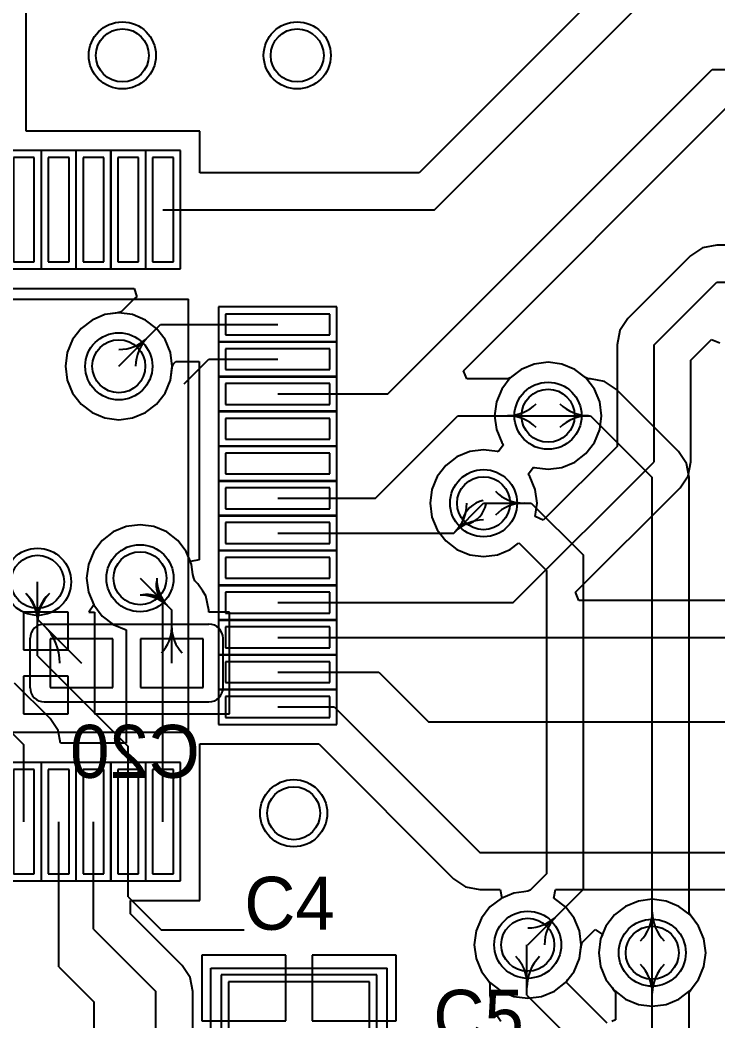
# Model space of a CAD drawing. Extents: x 99 to 149, y 18 to 126.
# Drawn here: x 124.97 to 135.01, y 87.98 to 102.37 of the extents above; entities that cross this region are included whole.
import ezdxf

# ---------------------------------------------------------------- set-up
doc = ezdxf.new("R2010")
doc.units = 0
doc.layers.get('0').update_dxf_attribs({"linetype": 'CONTINUOUS'})
for name, color, linetype in [('BOTTOMLAYER', 5, 'CONTINUOUS'), ('BOTTOMOVERLAY', 54, 'CONTINUOUS'), ('TOPLAYER', 1, 'CONTINUOUS'), ('TOPOVERLAY', 2, 'CONTINUOUS'), ('TOPSOLDER', 216, 'CONTINUOUS')]:
    doc.layers.add(name, color=color, linetype=linetype)

# ---------------------------------------------------------------- blocks, each defined once
blk = doc.blocks.new('LQFP_48_11')
at = {"layer": 'TOPLAYER'}
for p, q in [((1.5, 2.399998), (1.5, 0.900001)), ((1.799999, 2.399998), (1.5, 2.399998)), ((1.799999, 0.900001), (1.799999, 2.399998)), ((1.999999, 2.399998), (1.999999, 0.900001)), ((2.299998, 2.399998), (1.999999, 2.399998)), ((2.299998, 0.900001), (2.299998, 2.399998)), ((2.499998, 2.399998), (2.499998, 0.900001)), ((2.799997, 2.399998), (2.499998, 2.399998)), ((2.799997, 0.900001), (2.799997, 2.399998)), ((2.999997, 2.399998), (2.999997, 0.900001)), ((3.299996, 2.399998), (2.999997, 2.399998)), ((3.299996, 0.900001), (3.299996, 2.399998)), ((3.499996, 2.399998), (3.499996, 0.900001)), ((3.799995, 2.399998), (3.499996, 2.399998)), ((3.799995, 0.900001), (3.799995, 2.399998)), ((3.999995, 2.399998), (3.999995, 0.900001)), ((4.299994, 2.399998), (3.999995, 2.399998)), ((4.299994, 0.900001), (4.299994, 2.399998)), ((4.499994, 2.399998), (4.499994, 0.900001)), ((4.799993, 2.399998), (4.499994, 2.399998)), ((4.799993, 0.900001), (4.799993, 2.399998)), ((4.999993, 2.399998), (4.999993, 0.900001)), ((5.299992, 2.399998), (4.999993, 2.399998)), ((5.299992, 0.900001), (5.299992, 2.399998)), ((5.499992, 2.399998), (5.499992, 0.900001)), ((5.799991, 2.399998), (5.499992, 2.399998)), ((5.799991, 0.900001), (5.799991, 2.399998)), ((5.999991, 2.399998), (5.999991, 0.900001)), ((6.29999, 2.399998), (5.999991, 2.399998)), ((6.29999, 0.900001), (6.29999, 2.399998)), ((6.49999, 2.399998), (6.49999, 0.900001)), ((6.799989, 2.399998), (6.49999, 2.399998)), ((6.799989, 0.900001), (6.799989, 2.399998)), ((6.999989, 2.399998), (6.999989, 0.900001)), ((7.299988, 2.399998), (6.999989, 2.399998)), ((7.299988, 0.900001), (7.299988, 2.399998)), ((1.5, 0.900001), (1.799999, 0.900001)), ((1.999999, 0.900001), (2.299998, 0.900001)), ((2.499998, 0.900001), (2.799997, 0.900001)), ((2.999997, 0.900001), (3.299996, 0.900001)), ((3.499996, 0.900001), (3.799995, 0.900001)), ((3.999995, 0.900001), (4.299994, 0.900001)), ((4.499994, 0.900001), (4.799993, 0.900001)), ((4.999993, 0.900001), (5.299992, 0.900001)), ((5.499992, 0.900001), (5.799991, 0.900001)), ((5.999991, 0.900001), (6.29999, 0.900001)), ((6.49999, 0.900001), (6.799989, 0.900001)), ((6.999989, 0.900001), (7.299988, 0.900001)), ((0.749999, 0.15), (-0.749999, 0.15)), ((-0.749999, 0.15), (-0.749999, -0.15)), ((0.749999, -0.15), (0.749999, 0.15)), ((9.549986, 0.15), (8.049989, 0.15)), ((8.049989, 0.15), (8.049989, -0.15)), ((9.549986, -0.15), (9.549986, 0.15)), ((-0.749999, -0.15), (0.749999, -0.15)), ((8.049989, -0.15), (9.549986, -0.15)), ((0.749999, -0.349999), (-0.749999, -0.349999)), ((-0.749999, -0.349999), (-0.749999, -0.649999)), ((0.749999, -0.649999), (0.749999, -0.349999)), ((9.549986, -0.349999), (8.049989, -0.349999)), ((8.049989, -0.349999), (8.049989, -0.649999)), ((9.549986, -0.649999), (9.549986, -0.349999)), ((-0.749999, -0.649999), (0.749999, -0.649999)), ((8.049989, -0.649999), (9.549986, -0.649999)), ((0.749999, -0.849998), (-0.749999, -0.849998)), ((-0.749999, -0.849998), (-0.749999, -1.149998)), ((0.749999, -1.149998), (0.749999, -0.849998)), ((9.549986, -0.849998), (8.049989, -0.849998)), ((8.049989, -0.849998), (8.049989, -1.149998)), ((9.549986, -1.149998), (9.549986, -0.849998)), ((-0.749999, -1.149998), (0.749999, -1.149998)), ((8.049989, -1.149998), (9.549986, -1.149998)), ((0.749999, -1.349997), (-0.749999, -1.349997)), ((-0.749999, -1.349997), (-0.749999, -1.649997)), ((0.749999, -1.649997), (0.749999, -1.349997)), ((9.549986, -1.349997), (8.049989, -1.349997)), ((8.049989, -1.349997), (8.049989, -1.649997)), ((9.549986, -1.649997), (9.549986, -1.349997)), ((-0.749999, -1.649997), (0.749999, -1.649997)), ((8.049989, -1.649997), (9.549986, -1.649997)), ((0.749999, -1.849996), (-0.749999, -1.849996)), ((-0.749999, -1.849996), (-0.749999, -2.149996)), ((0.749999, -2.149996), (0.749999, -1.849996)), ((9.549986, -1.849996), (8.049989, -1.849996)), ((8.049989, -1.849996), (8.049989, -2.149996)), ((9.549986, -2.149996), (9.549986, -1.849996)), ((-0.749999, -2.149996), (0.749999, -2.149996)), ((8.049989, -2.149996), (9.549986, -2.149996)), ((0.749999, -2.349995), (-0.749999, -2.349995)), ((-0.749999, -2.349995), (-0.749999, -2.649995)), ((0.749999, -2.649995), (0.749999, -2.349995)), ((9.549986, -2.349995), (8.049989, -2.349995)), ((8.049989, -2.349995), (8.049989, -2.649995)), ((9.549986, -2.649995), (9.549986, -2.349995)), ((-0.749999, -2.649995), (0.749999, -2.649995)), ((8.049989, -2.649995), (9.549986, -2.649995)), ((0.749999, -2.849994), (-0.749999, -2.849994)), ((-0.749999, -2.849994), (-0.749999, -3.149994)), ((0.749999, -3.149994), (0.749999, -2.849994)), ((9.549986, -2.849994), (8.049989, -2.849994)), ((8.049989, -2.849994), (8.049989, -3.149994)), ((9.549986, -3.149994), (9.549986, -2.849994)), ((-0.749999, -3.149994), (0.749999, -3.149994)), ((8.049989, -3.149994), (9.549986, -3.149994)), ((0.749999, -3.349993), (-0.749999, -3.349993)), ((-0.749999, -3.349993), (-0.749999, -3.649993)), ((0.749999, -3.649993), (0.749999, -3.349993)), ((9.549986, -3.349993), (8.049989, -3.349993)), ((8.049989, -3.349993), (8.049989, -3.649993)), ((9.549986, -3.649993), (9.549986, -3.349993)), ((-0.749999, -3.649993), (0.749999, -3.649993)), ((8.049989, -3.649993), (9.549986, -3.649993)), ((0.749999, -3.849992), (-0.749999, -3.849992)), ((-0.749999, -3.849992), (-0.749999, -4.149992)), ((0.749999, -4.149992), (0.749999, -3.849992)), ((9.549986, -3.849992), (8.049989, -3.849992)), ((8.049989, -3.849992), (8.049989, -4.149992)), ((9.549986, -4.149992), (9.549986, -3.849992)), ((-0.749999, -4.149992), (0.749999, -4.149992)), ((8.049989, -4.149992), (9.549986, -4.149992)), ((0.749999, -4.349991), (-0.749999, -4.349991)), ((-0.749999, -4.349991), (-0.749999, -4.649991)), ((0.749999, -4.649991), (0.749999, -4.349991)), ((9.549986, -4.349991), (8.049989, -4.349991)), ((8.049989, -4.349991), (8.049989, -4.649991)), ((9.549986, -4.649991), (9.549986, -4.349991)), ((-0.749999, -4.649991), (0.749999, -4.649991)), ((8.049989, -4.649991), (9.549986, -4.649991)), ((0.749999, -4.84999), (-0.749999, -4.84999)), ((-0.749999, -4.84999), (-0.749999, -5.14999)), ((0.749999, -5.14999), (0.749999, -4.84999)), ((9.549986, -4.84999), (8.049989, -4.84999)), ((8.049989, -4.84999), (8.049989, -5.14999)), ((9.549986, -5.14999), (9.549986, -4.84999)), ((-0.749999, -5.14999), (0.749999, -5.14999)), ((8.049989, -5.14999), (9.549986, -5.14999)), ((0.749999, -5.349989), (-0.749999, -5.349989)), ((-0.749999, -5.349989), (-0.749999, -5.649989)), ((0.749999, -5.649989), (0.749999, -5.349989)), ((9.549986, -5.349989), (8.049989, -5.349989)), ((8.049989, -5.349989), (8.049989, -5.649989)), ((9.549986, -5.649989), (9.549986, -5.349989)), ((-0.749999, -5.649989), (0.749999, -5.649989)), ((8.049989, -5.649989), (9.549986, -5.649989)), ((1.5, -6.39999), (1.5, -7.899987)), ((1.799999, -6.39999), (1.5, -6.39999)), ((1.799999, -7.899987), (1.799999, -6.39999)), ((1.999999, -6.39999), (1.999999, -7.899987)), ((2.299998, -6.39999), (1.999999, -6.39999)), ((2.299998, -7.899987), (2.299998, -6.39999)), ((2.499998, -6.39999), (2.499998, -7.899987)), ((2.799997, -6.39999), (2.499998, -6.39999)), ((2.799997, -7.899987), (2.799997, -6.39999)), ((2.999997, -6.39999), (2.999997, -7.899987)), ((3.299996, -6.39999), (2.999997, -6.39999)), ((3.299996, -7.899987), (3.299996, -6.39999)), ((3.499996, -6.39999), (3.499996, -7.899987)), ((3.799995, -6.39999), (3.499996, -6.39999)), ((3.799995, -7.899987), (3.799995, -6.39999)), ((3.999995, -6.39999), (3.999995, -7.899987)), ((4.299994, -6.39999), (3.999995, -6.39999)), ((4.299994, -7.899987), (4.299994, -6.39999)), ((4.499994, -6.39999), (4.499994, -7.899987)), ((4.799993, -6.39999), (4.499994, -6.39999)), ((4.799993, -7.899987), (4.799993, -6.39999)), ((4.999993, -6.39999), (4.999993, -7.899987)), ((5.299992, -6.39999), (4.999993, -6.39999)), ((5.299992, -7.899987), (5.299992, -6.39999)), ((5.499992, -6.39999), (5.499992, -7.899987)), ((5.799991, -6.39999), (5.499992, -6.39999)), ((5.799991, -7.899987), (5.799991, -6.39999)), ((5.999991, -6.39999), (5.999991, -7.899987)), ((6.29999, -6.39999), (5.999991, -6.39999)), ((6.29999, -7.899987), (6.29999, -6.39999)), ((6.49999, -6.39999), (6.49999, -7.899987)), ((6.799989, -6.39999), (6.49999, -6.39999)), ((6.799989, -7.899987), (6.799989, -6.39999)), ((6.999989, -6.39999), (6.999989, -7.899987)), ((7.299988, -6.39999), (6.999989, -6.39999)), ((7.299988, -7.899987), (7.299988, -6.39999)), ((1.5, -7.899987), (1.799999, -7.899987)), ((1.999999, -7.899987), (2.299998, -7.899987)), ((2.499998, -7.899987), (2.799997, -7.899987)), ((2.999997, -7.899987), (3.299996, -7.899987)), ((3.499996, -7.899987), (3.799995, -7.899987)), ((3.999995, -7.899987), (4.299994, -7.899987)), ((4.499994, -7.899987), (4.799993, -7.899987)), ((4.999993, -7.899987), (5.299992, -7.899987)), ((5.499992, -7.899987), (5.799991, -7.899987)), ((5.999991, -7.899987), (6.29999, -7.899987)), ((6.49999, -7.899987), (6.799989, -7.899987)), ((6.999989, -7.899987), (7.299988, -7.899987))]:
    blk.add_line(p, q, dxfattribs=at)
at = {"layer": 'TOPOVERLAY'}
for p, q in [((1.284999, -0.919998), (2.569997, 0.365001)), ((2.569997, 0.365001), (7.514989, 0.365001)), ((7.514989, -5.86499), (7.514989, 0.365001)), ((1.284999, -5.86499), (1.284999, -0.919998)), ((1.284999, -5.86499), (7.514989, -5.86499))]:
    blk.add_line(p, q, dxfattribs=at)
blk.add_circle((-0.056162, 1.7272), 0.183162, dxfattribs=at)
at = {"layer": 'TOPSOLDER'}
for p, q in [((1.3984, 2.501598), (1.3984, 0.798401)), ((1.901599, 2.501598), (1.3984, 2.501598)), ((1.898399, 2.501598), (1.898399, 0.798401)), ((2.401598, 2.501598), (1.898399, 2.501598)), ((1.901599, 0.798401), (1.901599, 2.501598)), ((2.398398, 2.501598), (2.398398, 0.798401)), ((2.901597, 2.501598), (2.398398, 2.501598)), ((2.401598, 0.798401), (2.401598, 2.501598)), ((2.898397, 2.501598), (2.898397, 0.798401)), ((3.401596, 2.501598), (2.898397, 2.501598)), ((2.901597, 0.798401), (2.901597, 2.501598)), ((3.398396, 2.501598), (3.398396, 0.798401)), ((3.901595, 2.501598), (3.398396, 2.501598)), ((3.401596, 0.798401), (3.401596, 2.501598)), ((3.898395, 2.501598), (3.898395, 0.798401)), ((4.401594, 2.501598), (3.898395, 2.501598)), ((3.901595, 0.798401), (3.901595, 2.501598)), ((4.398394, 2.501598), (4.398394, 0.798401)), ((4.901593, 2.501598), (4.398394, 2.501598)), ((4.401594, 0.798401), (4.401594, 2.501598)), ((4.898393, 2.501598), (4.898393, 0.798401)), ((5.401592, 2.501598), (4.898393, 2.501598)), ((4.901593, 0.798401), (4.901593, 2.501598)), ((5.398392, 2.501598), (5.398392, 0.798401)), ((5.901591, 2.501598), (5.398392, 2.501598)), ((5.401592, 0.798401), (5.401592, 2.501598)), ((5.898391, 2.501598), (5.898391, 0.798401)), ((6.40159, 2.501598), (5.898391, 2.501598)), ((5.901591, 0.798401), (5.901591, 2.501598)), ((6.39839, 2.501598), (6.39839, 0.798401)), ((6.901589, 2.501598), (6.39839, 2.501598)), ((6.40159, 0.798401), (6.40159, 2.501598)), ((6.898389, 2.501598), (6.898389, 0.798401)), ((7.401588, 2.501598), (6.898389, 2.501598)), ((6.901589, 0.798401), (6.901589, 2.501598)), ((7.401588, 0.798401), (7.401588, 2.501598)), ((1.3984, 0.798401), (1.901599, 0.798401)), ((1.898399, 0.798401), (2.401598, 0.798401)), ((2.398398, 0.798401), (2.901597, 0.798401)), ((2.898397, 0.798401), (3.401596, 0.798401)), ((3.398396, 0.798401), (3.901595, 0.798401)), ((3.898395, 0.798401), (4.401594, 0.798401)), ((4.398394, 0.798401), (4.901593, 0.798401)), ((4.898393, 0.798401), (5.401592, 0.798401)), ((5.398392, 0.798401), (5.901591, 0.798401)), ((5.898391, 0.798401), (6.40159, 0.798401)), ((6.39839, 0.798401), (6.901589, 0.798401)), ((6.898389, 0.798401), (7.401588, 0.798401)), ((0.851598, 0.2516), (-0.851598, 0.2516)), ((-0.851598, 0.2516), (-0.851598, -0.2516)), ((0.851598, -0.2516), (0.851598, 0.2516)), ((9.651586, 0.2516), (7.948389, 0.2516)), ((7.948389, 0.2516), (7.948389, -0.2516)), ((9.651586, -0.2516), (9.651586, 0.2516)), ((0.851598, -0.248399), (-0.851598, -0.248399)), ((-0.851598, -0.248399), (-0.851598, -0.751599)), ((-0.851598, -0.2516), (0.851598, -0.2516)), ((0.851598, -0.751599), (0.851598, -0.248399)), ((9.651586, -0.248399), (7.948389, -0.248399)), ((7.948389, -0.248399), (7.948389, -0.751599)), ((7.948389, -0.2516), (9.651586, -0.2516)), ((9.651586, -0.751599), (9.651586, -0.248399)), ((0.851598, -0.748398), (-0.851598, -0.748398)), ((-0.851598, -0.748398), (-0.851598, -1.251598)), ((-0.851598, -0.751599), (0.851598, -0.751599)), ((0.851598, -1.251598), (0.851598, -0.748398)), ((9.651586, -0.748398), (7.948389, -0.748398)), ((7.948389, -0.748398), (7.948389, -1.251598)), ((7.948389, -0.751599), (9.651586, -0.751599)), ((9.651586, -1.251598), (9.651586, -0.748398)), ((0.851598, -1.248397), (-0.851598, -1.248397)), ((-0.851598, -1.248397), (-0.851598, -1.751597)), ((-0.851598, -1.251598), (0.851598, -1.251598)), ((0.851598, -1.751597), (0.851598, -1.248397)), ((9.651586, -1.248397), (7.948389, -1.248397)), ((7.948389, -1.248397), (7.948389, -1.751597)), ((7.948389, -1.251598), (9.651586, -1.251598)), ((9.651586, -1.751597), (9.651586, -1.248397)), ((0.851598, -1.748396), (-0.851598, -1.748396)), ((-0.851598, -1.748396), (-0.851598, -2.251596)), ((-0.851598, -1.751597), (0.851598, -1.751597)), ((0.851598, -2.251596), (0.851598, -1.748396)), ((9.651586, -1.748396), (7.948389, -1.748396)), ((7.948389, -1.748396), (7.948389, -2.251596)), ((7.948389, -1.751597), (9.651586, -1.751597)), ((9.651586, -2.251596), (9.651586, -1.748396)), ((0.851598, -2.248395), (-0.851598, -2.248395)), ((-0.851598, -2.248395), (-0.851598, -2.751595)), ((-0.851598, -2.251596), (0.851598, -2.251596)), ((0.851598, -2.751595), (0.851598, -2.248395)), ((9.651586, -2.248395), (7.948389, -2.248395)), ((7.948389, -2.248395), (7.948389, -2.751595)), ((7.948389, -2.251596), (9.651586, -2.251596)), ((9.651586, -2.751595), (9.651586, -2.248395)), ((0.851598, -2.748394), (-0.851598, -2.748394)), ((-0.851598, -2.748394), (-0.851598, -3.251594)), ((-0.851598, -2.751595), (0.851598, -2.751595)), ((0.851598, -3.251594), (0.851598, -2.748394)), ((9.651586, -2.748394), (7.948389, -2.748394)), ((7.948389, -2.748394), (7.948389, -3.251594)), ((7.948389, -2.751595), (9.651586, -2.751595)), ((9.651586, -3.251594), (9.651586, -2.748394)), ((0.851598, -3.248393), (-0.851598, -3.248393)), ((-0.851598, -3.248393), (-0.851598, -3.751593)), ((-0.851598, -3.251594), (0.851598, -3.251594)), ((0.851598, -3.751593), (0.851598, -3.248393)), ((9.651586, -3.248393), (7.948389, -3.248393)), ((7.948389, -3.248393), (7.948389, -3.751593)), ((7.948389, -3.251594), (9.651586, -3.251594)), ((9.651586, -3.751593), (9.651586, -3.248393)), ((0.851598, -3.748392), (-0.851598, -3.748392)), ((-0.851598, -3.748392), (-0.851598, -4.251592)), ((-0.851598, -3.751593), (0.851598, -3.751593)), ((0.851598, -4.251592), (0.851598, -3.748392)), ((9.651586, -3.748392), (7.948389, -3.748392)), ((7.948389, -3.748392), (7.948389, -4.251592)), ((7.948389, -3.751593), (9.651586, -3.751593)), ((9.651586, -4.251592), (9.651586, -3.748392)), ((0.851598, -4.248391), (-0.851598, -4.248391)), ((-0.851598, -4.248391), (-0.851598, -4.751591)), ((-0.851598, -4.251592), (0.851598, -4.251592)), ((0.851598, -4.751591), (0.851598, -4.248391)), ((9.651586, -4.248391), (7.948389, -4.248391)), ((7.948389, -4.248391), (7.948389, -4.751591)), ((7.948389, -4.251592), (9.651586, -4.251592)), ((9.651586, -4.751591), (9.651586, -4.248391)), ((0.851598, -4.74839), (-0.851598, -4.74839)), ((-0.851598, -4.74839), (-0.851598, -5.25159)), ((0.851598, -5.25159), (0.851598, -4.74839)), ((9.651586, -4.74839), (7.948389, -4.74839)), ((7.948389, -4.74839), (7.948389, -5.25159)), ((9.651586, -5.25159), (9.651586, -4.74839)), ((-0.851598, -4.751591), (0.851598, -4.751591)), ((7.948389, -4.751591), (9.651586, -4.751591)), ((0.851598, -5.248389), (-0.851598, -5.248389)), ((-0.851598, -5.248389), (-0.851598, -5.751589)), ((-0.851598, -5.25159), (0.851598, -5.25159)), ((0.851598, -5.751589), (0.851598, -5.248389)), ((9.651586, -5.248389), (7.948389, -5.248389)), ((7.948389, -5.248389), (7.948389, -5.751589)), ((7.948389, -5.25159), (9.651586, -5.25159)), ((9.651586, -5.751589), (9.651586, -5.248389)), ((-0.851598, -5.751589), (0.851598, -5.751589)), ((7.948389, -5.751589), (9.651586, -5.751589)), ((1.3984, -6.29839), (1.3984, -8.001587)), ((1.901599, -6.29839), (1.3984, -6.29839)), ((1.898399, -6.29839), (1.898399, -8.001587)), ((2.401598, -6.29839), (1.898399, -6.29839)), ((1.901599, -8.001587), (1.901599, -6.29839)), ((2.398398, -6.29839), (2.398398, -8.001587)), ((2.901597, -6.29839), (2.398398, -6.29839)), ((2.401598, -8.001587), (2.401598, -6.29839)), ((2.898397, -6.29839), (2.898397, -8.001587)), ((3.401596, -6.29839), (2.898397, -6.29839)), ((2.901597, -8.001587), (2.901597, -6.29839)), ((3.398396, -6.29839), (3.398396, -8.001587)), ((3.901595, -6.29839), (3.398396, -6.29839)), ((3.401596, -8.001587), (3.401596, -6.29839)), ((3.898395, -6.29839), (3.898395, -8.001587)), ((4.401594, -6.29839), (3.898395, -6.29839)), ((3.901595, -8.001587), (3.901595, -6.29839)), ((4.398394, -6.29839), (4.398394, -8.001587)), ((4.901593, -6.29839), (4.398394, -6.29839)), ((4.401594, -8.001587), (4.401594, -6.29839)), ((4.898393, -6.29839), (4.898393, -8.001587)), ((5.401592, -6.29839), (4.898393, -6.29839)), ((4.901593, -8.001587), (4.901593, -6.29839)), ((5.398392, -6.29839), (5.398392, -8.001587)), ((5.901591, -6.29839), (5.398392, -6.29839)), ((5.401592, -8.001587), (5.401592, -6.29839)), ((5.898391, -6.29839), (5.898391, -8.001587)), ((6.40159, -6.29839), (5.898391, -6.29839)), ((5.901591, -8.001587), (5.901591, -6.29839)), ((6.39839, -6.29839), (6.39839, -8.001587)), ((6.901589, -6.29839), (6.39839, -6.29839)), ((6.40159, -8.001587), (6.40159, -6.29839)), ((6.898389, -6.29839), (6.898389, -8.001587)), ((7.401588, -6.29839), (6.898389, -6.29839)), ((6.901589, -8.001587), (6.901589, -6.29839)), ((7.401588, -8.001587), (7.401588, -6.29839)), ((1.3984, -8.001587), (1.901599, -8.001587)), ((1.898399, -8.001587), (2.401598, -8.001587)), ((2.398398, -8.001587), (2.901597, -8.001587)), ((2.898397, -8.001587), (3.401596, -8.001587)), ((3.398396, -8.001587), (3.901595, -8.001587)), ((3.898395, -8.001587), (4.401594, -8.001587)), ((4.398394, -8.001587), (4.901593, -8.001587)), ((4.898393, -8.001587), (5.401592, -8.001587)), ((5.398392, -8.001587), (5.901591, -8.001587)), ((5.898391, -8.001587), (6.40159, -8.001587)), ((6.39839, -8.001587), (6.901589, -8.001587)), ((6.898389, -8.001587), (7.401588, -8.001587))]:
    blk.add_line(p, q, dxfattribs=at)
blk = doc.blocks.new('C0402_B_26')
at = {"layer": 'BOTTOMLAYER'}
for p, q in [((-0.850001, 0.349999), (-1.749999, 0.349999)), ((-1.749999, 0.349999), (-1.749999, -0.349999)), ((-0.850001, -0.349999), (-0.850001, 0.349999)), ((0.449999, 0.349999), (-0.449999, 0.349999)), ((-0.449999, 0.349999), (-0.449999, -0.349999)), ((0.449999, -0.349999), (0.449999, 0.349999)), ((-1.749999, -0.349999), (-0.850001, -0.349999)), ((-0.449999, -0.349999), (0.449999, -0.349999))]:
    blk.add_line(p, q, dxfattribs=at)
at = {"layer": 'BOTTOMOVERLAY'}
for p, q in [((-1.8334, 0.5588), (0.5334, 0.5588)), ((-2.0366, -0.3556), (-2.0366, 0.3556)), ((0.7366, -0.3556), (0.7366, 0.3556)), ((-1.8334, -0.5588), (0.5334, -0.5588))]:
    blk.add_line(p, q, dxfattribs=at)
for centre, start, end in [((-1.8334, 0.355597), -270, -180), ((0.533397, 0.3556), -360, -270), ((-1.8334, -0.355597), -180, -90), ((0.533397, -0.3556), -90, 0)]:
    blk.add_arc(centre, 0.2032, start, end, dxfattribs=at)
blk = doc.blocks.new('3528_39')
at = {"layer": 'TOPLAYER'}
for p, q in [((-0.749999, 1.016), (-0.749999, -1.016)), ((0.749999, 1.016), (-0.749999, 1.016)), ((0.749999, -1.016), (0.749999, 1.016)), ((2.298004, 1.015995), (2.298004, -1.016005)), ((3.798001, 1.015995), (2.298004, 1.015995)), ((3.798001, -1.016005), (3.798001, 1.015995)), ((-0.749999, -1.016), (0.749999, -1.016)), ((2.298004, -1.016005), (3.798001, -1.016005))]:
    blk.add_line(p, q, dxfattribs=at)
at = {"layer": 'TOPOVERLAY'}
for p, q in [((-0.925398, 1.247214), (-1.156614, 1.015997)), ((-0.933806, 1.247214), (-0.925398, 1.247214)), ((-0.933806, 1.247214), (0.968375, 1.243101)), ((-0.933806, 1.247214), (-0.933806, -1.20889)), ((2.237509, 1.269995), (3.994328, 1.269995)), ((3.994328, 1.269995), (3.994328, -1.27)), ((-1.156614, 1.015997), (-1.156617, -0.986084)), ((-1.156617, -0.986084), (-0.999696, -1.143005)), ((-0.915772, -1.20889), (0.946861, -1.214961)), ((2.30058, -1.27), (3.994328, -1.27))]:
    blk.add_line(p, q, dxfattribs=at)
at = {"layer": 'TOPSOLDER'}
for p, q in [((-0.851598, 1.1176), (-0.851598, -1.1176)), ((0.851598, 1.1176), (-0.851598, 1.1176)), ((0.851598, -1.1176), (0.851598, 1.1176)), ((2.196404, 1.117595), (2.196404, -1.117605)), ((3.899601, 1.117595), (2.196404, 1.117595)), ((3.899601, -1.117605), (3.899601, 1.117595)), ((-0.851598, -1.1176), (0.851598, -1.1176)), ((2.196404, -1.117605), (3.899601, -1.117605))]:
    blk.add_line(p, q, dxfattribs=at)

msp = doc.modelspace()

# ---------------------------------------------------------------- linework, layer by layer
at = {"layer": 'BOTTOMLAYER'}
for p, q in [((126.006113, 98.057208), (125.846934, 97.935067)), ((126.191477, 98.13399), (126.006113, 98.057208)), ((126.3904, 98.160177), (126.191477, 98.13399)), ((126.589323, 98.13399), (126.3904, 98.160177)), ((126.774687, 98.057208), (126.589323, 98.13399)), ((126.933866, 97.935067), (126.774687, 98.057208)), ((125.846934, 97.935067), (125.724793, 97.775888)), ((127.056007, 97.775888), (126.933866, 97.935067)), ((125.724793, 97.775888), (125.648011, 97.590524)), ((127.132789, 97.590524), (127.056007, 97.775888)), ((125.648011, 97.590524), (125.621824, 97.391601)), ((127.158976, 97.391601), (127.132789, 97.590524)), ((132.5626, 97.448977), (132.363677, 97.42279)), ((132.761523, 97.42279), (132.5626, 97.448977)), ((125.621824, 97.391601), (125.648011, 97.192678)), ((127.132789, 97.192678), (127.158976, 97.391601)), ((132.178313, 97.346008), (132.019134, 97.223867)), ((132.363677, 97.42279), (132.178313, 97.346008)), ((132.946887, 97.346008), (132.761523, 97.42279)), ((133.062942, 97.256956), (132.946887, 97.346008)), ((125.648011, 97.192678), (125.724793, 97.007314)), ((127.056007, 97.007314), (127.132789, 97.192678)), ((132.019134, 97.223867), (131.896993, 97.064688)), ((133.108629, 97.22643), (133.062942, 97.256956)), ((133.108967, 97.224738), (133.108629, 97.226432)), ((133.108629, 97.226432), (133.108629, 97.22643)), ((133.141408, 97.211302), (133.108967, 97.224738)), ((133.172187, 97.211302), (133.141408, 97.211302)), ((133.1722, 97.211304), (133.172187, 97.211302)), ((133.375367, 97.17089), (133.1722, 97.211304)), ((133.547604, 97.055805), (133.375367, 97.17089)), ((131.896993, 97.064688), (131.820211, 96.879324)), ((134.436597, 96.16681), (133.547604, 97.055805)), ((125.724793, 97.007314), (125.846934, 96.848135)), ((126.933866, 96.848135), (127.056007, 97.007314)), ((131.820211, 96.879324), (131.794024, 96.680401)), ((125.846934, 96.848135), (126.006113, 96.725994)), ((126.006113, 96.725994), (126.191477, 96.649212)), ((126.589323, 96.649212), (126.774687, 96.725994)), ((126.774687, 96.725994), (126.933866, 96.848135)), ((126.191477, 96.649212), (126.3904, 96.623025)), ((126.3904, 96.623025), (126.589323, 96.649212)), ((131.794024, 96.680401), (131.820211, 96.481478)), ((132.5626, 96.680401), (133.1722, 96.680401)), ((133.1722, 96.680401), (134.0612, 95.791401)), ((131.820211, 96.481478), (131.896993, 96.296114)), ((131.896993, 96.296114), (131.923721, 96.261281)), ((131.436577, 96.16549), (131.251213, 96.088708)), ((131.6355, 96.191677), (131.436577, 96.16549)), ((131.834423, 96.16549), (131.6355, 96.191677)), ((131.846406, 96.160526), (131.834423, 96.16549)), ((131.923721, 96.261281), (131.846406, 96.160526)), ((134.436604, 96.166805), (134.436597, 96.16681)), ((134.551689, 95.994568), (134.436604, 96.166805)), ((131.251213, 96.088708), (131.092034, 95.966567)), ((131.092034, 95.966567), (130.969893, 95.807388)), ((134.592103, 95.791401), (134.551689, 95.994568)), ((130.969893, 95.807388), (130.893111, 95.622024)), ((134.0612, 88.958801), (134.0612, 95.791401)), ((134.592101, 95.791388), (134.592103, 95.791401)), ((134.592101, 89.537609), (134.592101, 95.791388)), ((130.893111, 95.622024), (130.866924, 95.423101)), ((130.866924, 95.423101), (130.893111, 95.224178)), ((131.6355, 95.423101), (132.3213, 95.423101)), ((132.3213, 95.423101), (133.0706, 94.673801)), ((130.893111, 95.224178), (130.969893, 95.038814)), ((126.310913, 95.009208), (126.151734, 94.887067)), ((126.496277, 95.08599), (126.310913, 95.009208)), ((126.6952, 95.112177), (126.496277, 95.08599)), ((126.894123, 95.08599), (126.6952, 95.112177)), ((127.079487, 95.009208), (126.894123, 95.08599)), ((127.238666, 94.887067), (127.079487, 95.009208)), ((130.969893, 95.038814), (131.092034, 94.879635)), ((126.151734, 94.887067), (126.029593, 94.727888)), ((127.360807, 94.727888), (127.238666, 94.887067)), ((131.092034, 94.879635), (131.251213, 94.757494)), ((126.029593, 94.727888), (125.952811, 94.542524)), ((127.437589, 94.542524), (127.360807, 94.727888)), ((131.251213, 94.757494), (131.436577, 94.680712)), ((131.834423, 94.680712), (132.019787, 94.757494)), ((132.019787, 94.757494), (132.135842, 94.846546)), ((132.135842, 94.846546), (132.142558, 94.851035)), ((132.142558, 94.851035), (132.539699, 94.453893)), ((131.436577, 94.680712), (131.6355, 94.654525)), ((131.6355, 94.654525), (131.834423, 94.680712)), ((133.0706, 89.873201), (133.0706, 94.673801)), ((125.952811, 94.542524), (125.926624, 94.343601)), ((127.456682, 94.39749), (127.437589, 94.542524)), ((132.539699, 94.453893), (132.539699, 90.093107)), ((125.222, 93.754801), (125.222, 94.292801)), ((125.926624, 94.343601), (125.952811, 94.144678)), ((126.6952, 94.343601), (127.1524, 93.886401)), ((127.467401, 94.343604), (127.456682, 94.39749)), ((127.467406, 94.343604), (127.467401, 94.343604)), ((127.482534, 94.307083), (127.467406, 94.343604)), ((127.482534, 94.307073), (127.482529, 94.307081)), ((127.482529, 94.307081), (127.482531, 94.307081)), ((127.482531, 94.307081), (127.482534, 94.307083)), ((127.482531, 94.307081), (127.482531, 94.307081)), ((127.527797, 94.26181), (127.482534, 94.307073)), ((125.952811, 94.144678), (126.028894, 93.960998)), ((127.527804, 94.261805), (127.527797, 94.26181)), ((127.596791, 94.158557), (127.527804, 94.261805)), ((127.642889, 94.089571), (127.596791, 94.158557)), ((127.683301, 93.886401), (127.642889, 94.089571)), ((125.6619, 93.8554), (125.021401, 93.8554)), ((125.021401, 93.8554), (125.021401, 93.314901)), ((125.6619, 93.314901), (125.6619, 93.8554)), ((126.028894, 93.960998), (125.958371, 93.855451)), ((125.958371, 93.855451), (126.0429, 93.855451)), ((126.0429, 93.855451), (126.0429, 93.124147)), ((127.1524, 93.124401), (127.1524, 93.886401)), ((127.683301, 93.8554), (127.683301, 93.886401)), ((127.983399, 93.8554), (127.683301, 93.8554)), ((127.983399, 92.393402), (127.983399, 93.8554)), ((125.222, 93.754801), (125.8524, 93.124401)), ((125.021401, 93.314901), (125.6619, 93.314901)), ((126.0429, 93.124147), (126.0429, 92.393402)), ((125.6619, 92.933901), (125.021401, 92.933901)), ((125.021401, 92.933901), (125.021401, 92.393402)), ((125.6619, 92.393402), (125.6619, 92.933901)), ((125.021401, 92.393402), (125.6619, 92.393402)), ((126.0429, 92.393402), (127.983399, 92.393402)), ((132.539699, 90.093107), (132.307025, 89.860432)), ((132.071577, 89.81549), (131.886213, 89.738708)), ((132.216611, 89.834583), (132.071577, 89.81549)), ((132.270497, 89.845302), (132.216611, 89.834583)), ((132.30702, 89.860435), (132.270497, 89.845307)), ((132.270497, 89.845307), (132.270497, 89.845302)), ((132.2705, 89.073101), (133.0706, 89.873201)), ((132.30702, 89.860432), (132.30702, 89.860435)), ((132.307025, 89.860432), (132.30702, 89.86043)), ((132.30702, 89.86043), (132.30702, 89.860432)), ((131.886213, 89.738708), (131.727034, 89.616567)), ((131.727034, 89.616567), (131.604893, 89.457388)), ((134.605537, 89.505168), (134.592101, 89.537609)), ((131.604893, 89.457388), (131.528111, 89.272024)), ((134.607231, 89.50483), (134.605537, 89.505168)), ((134.637755, 89.459143), (134.607229, 89.50483)), ((134.607229, 89.50483), (134.607231, 89.50483)), ((134.726807, 89.343088), (134.637755, 89.459143)), ((131.528111, 89.272024), (131.501924, 89.073101)), ((133.057834, 89.109626), (133.239185, 89.29098)), ((133.239185, 89.29098), (133.344783, 89.220421)), ((134.803589, 89.157724), (134.726807, 89.343088)), ((133.041746, 89.074534), (133.055182, 89.106974)), ((133.055182, 89.106974), (133.057826, 89.109619)), ((133.057826, 89.109619), (133.057829, 89.109619)), ((133.057829, 89.109619), (133.057834, 89.109619)), ((133.057834, 89.109619), (133.057834, 89.109626)), ((133.057834, 89.109626), (133.057834, 89.109626)), ((133.318811, 89.157724), (133.292624, 88.958801)), ((133.344783, 89.220421), (133.318811, 89.157724)), ((134.829776, 88.958801), (134.803589, 89.157724)), ((131.501924, 89.073101), (131.528111, 88.874178)), ((133.012889, 88.874178), (133.031982, 89.019212)), ((133.031982, 89.019212), (133.042701, 89.073101)), ((133.042703, 89.073101), (133.041746, 89.074534)), ((133.042701, 89.073101), (133.042703, 89.073101)), ((133.292624, 88.958801), (133.318811, 88.759878)), ((134.803589, 88.759878), (134.829776, 88.958801)), ((131.528111, 88.874178), (131.604893, 88.688814)), ((132.936107, 88.688814), (133.012889, 88.874178)), ((131.604893, 88.688814), (131.727034, 88.529635)), ((132.813966, 88.529635), (132.936107, 88.688814)), ((133.318811, 88.759878), (133.395593, 88.574514)), ((134.726807, 88.574514), (134.803589, 88.759878)), ((131.727034, 88.529635), (131.886213, 88.407494)), ((132.654787, 88.407494), (132.813966, 88.529635)), ((133.395593, 88.574514), (133.517734, 88.415335)), ((134.604666, 88.415335), (134.726807, 88.574514)), ((131.886213, 88.407494), (132.071577, 88.330712)), ((132.469423, 88.330712), (132.654787, 88.407494)), ((133.517734, 88.415335), (133.676913, 88.293194)), ((134.445487, 88.293194), (134.604666, 88.415335)), ((132.071577, 88.330712), (132.2705, 88.304525)), ((132.2705, 88.304525), (132.469423, 88.330712)), ((133.676913, 88.293194), (133.862277, 88.216412)), ((134.260123, 88.216412), (134.445487, 88.293194)), ((133.862277, 88.216412), (134.0612, 88.190225)), ((134.0612, 88.190225), (134.260123, 88.216412))]:
    msp.add_line(p, q, dxfattribs=at)
for centre in [(126.4412, 101.862001), (128.9558, 101.862001), (126.3904, 97.391601), (132.5626, 96.680401), (131.6355, 95.423101), (126.6952, 94.343601), (125.222, 94.292801), (128.905, 90.965401), (132.2705, 89.073101), (134.0612, 88.958801)]:
    msp.add_circle(centre, 0.381, dxfattribs=at)
for centre, radius, start, end in [((133.145149, 97.26295), 0.582549, 225, 270), ((133.145149, 97.26295), 0.582549, 225, 270), ((133.145149, 96.097852), 0.582549, 90, 135), ((133.145149, 96.097852), 0.582549, 90, 135), ((132.218049, 96.00565), 0.582549, 225, 270), ((132.218049, 96.00565), 0.582549, 225, 270), ((132.218049, 94.840552), 0.582549, 90, 135), ((132.218049, 94.840552), 0.582549, 90, 135), ((127.519049, 94.343601), 0.582549, 180, 225), ((127.519049, 94.343601), 0.582549, 180, 225), ((124.742953, 93.754829), 0.479047, 0, 48.316), ((124.742953, 93.754829), 0.479047, 0, 48.316), ((125.701047, 93.754829), 0.479047, 131.684, 180), ((125.701047, 93.754829), 0.479047, 131.684, 180), ((126.6952, 93.519752), 0.582549, 45, 90), ((126.6952, 93.519752), 0.582549, 45, 90), ((124.792974, 93.124401), 0.749127, 0, 45), ((124.792974, 93.124401), 0.749127, 0, 45), ((126.644692, 93.632109), 0.507708, 315, 360), ((126.644692, 93.632109), 0.507708, 315, 360), ((127.660108, 93.632109), 0.507708, 180, 225), ((127.660108, 93.632109), 0.507708, 180, 225), ((133.478651, 89.54135), 0.582549, 315, 360), ((133.478651, 89.54135), 0.582549, 315, 360), ((134.643749, 89.54135), 0.582549, 180, 225), ((134.643749, 89.54135), 0.582549, 180, 225), ((132.2705, 89.89695), 0.582549, 270, 315), ((132.2705, 89.89695), 0.582549, 270, 315), ((133.094349, 89.073101), 0.582549, 135, 180), ((133.094349, 89.073101), 0.582549, 135, 180)]:
    msp.add_arc(centre, radius, start, end, dxfattribs=at)
at = {"layer": 'TOPLAYER'}
for p, q in [((125.056293, 100.774198), (125.056293, 104.26861)), ((133.838191, 103.304198), (130.70809, 100.1741)), ((130.927998, 99.643199), (134.2136, 102.928801)), ((130.259201, 96.993202), (134.924797, 101.658798)), ((134.924797, 101.658798), (139.3698, 101.658798)), ((131.345442, 97.328634), (135.144703, 101.127898)), ((127.556387, 100.774198), (125.056293, 100.774198)), ((127.556387, 100.1741), (127.556387, 100.774198)), ((130.70809, 100.1741), (127.556387, 100.1741)), ((127.025387, 99.643199), (130.927998, 99.643199)), ((134.785232, 99.093289), (134.612995, 98.978204)), ((134.988399, 99.133703), (134.785232, 99.093289)), ((134.988412, 99.133701), (134.988399, 99.133703)), ((140.982786, 99.133701), (134.988412, 99.133701)), ((134.612995, 98.978204), (133.711196, 98.076405)), ((134.0866, 97.701001), (134.988399, 98.6028)), ((134.988399, 98.6028), (140.982799, 98.6028)), ((122.056299, 98.512201), (126.612752, 98.512201)), ((126.612752, 98.512201), (126.649617, 98.390669)), ((126.61659, 98.368597), (126.426925, 98.178935)), ((126.616595, 98.368604), (126.61659, 98.368597)), ((126.649617, 98.390669), (126.616595, 98.368604)), ((126.3904, 98.163802), (126.336511, 98.153083)), ((126.391833, 98.162847), (126.3904, 98.163804)), ((126.3904, 98.163804), (126.3904, 98.163802)), ((126.424273, 98.176283), (126.391833, 98.162847)), ((126.426918, 98.178927), (126.424273, 98.176283)), ((126.426918, 98.17893), (126.426915, 98.17893)), ((126.426915, 98.17893), (126.426915, 98.17893)), ((126.426915, 98.17893), (126.426915, 98.17893)), ((126.426915, 98.17893), (126.426918, 98.178927)), ((126.42692, 98.178935), (126.426918, 98.178935)), ((126.426918, 98.178935), (126.426918, 98.178932)), ((126.426918, 98.178932), (126.426918, 98.17893)), ((126.426918, 98.178927), (126.426918, 98.178927)), ((126.426923, 98.178935), (126.42692, 98.178935)), ((126.426925, 98.178935), (126.426923, 98.178935)), ((126.426923, 98.178935), (126.426923, 98.178935)), ((126.426925, 98.178935), (126.426925, 98.178935)), ((126.006113, 98.057208), (125.846934, 97.935067)), ((126.191477, 98.13399), (126.006113, 98.057208)), ((126.336511, 98.153083), (126.191477, 98.13399)), ((133.711196, 98.076405), (133.596111, 97.904168)), ((125.846934, 97.935067), (125.724793, 97.775888)), ((126.3904, 97.391601), (126.991999, 97.9932)), ((126.991999, 97.9932), (128.675387, 97.9932)), ((133.596111, 97.904168), (133.555697, 97.701001)), ((125.724793, 97.775888), (125.648011, 97.590524)), ((134.617501, 97.481093), (134.914668, 97.77826)), ((134.914668, 97.77826), (135.032001, 97.729657)), ((125.648011, 97.590524), (125.621824, 97.391601)), ((133.555697, 97.701001), (133.555699, 97.700988)), ((133.555699, 97.700988), (133.555699, 96.239907)), ((134.0866, 96.020001), (134.0866, 97.701001)), ((127.177734, 97.428126), (127.211905, 97.462299)), ((127.211905, 97.462299), (127.544388, 97.462299)), ((127.3302, 97.137601), (127.6858, 97.493201)), ((127.544388, 97.462299), (127.544388, 96.524204)), ((127.6858, 97.493201), (128.675387, 97.493201)), ((132.5626, 97.448977), (132.363677, 97.42279)), ((132.761523, 97.42279), (132.5626, 97.448977)), ((134.617501, 96.020014), (134.617501, 97.481093)), ((125.621824, 97.391601), (125.648011, 97.192678)), ((127.132789, 97.192678), (127.151882, 97.337712)), ((127.151882, 97.337712), (127.162601, 97.391601)), ((127.161646, 97.393034), (127.175082, 97.425474)), ((127.162603, 97.391601), (127.161646, 97.393034)), ((127.162601, 97.391601), (127.162603, 97.391601)), ((127.175082, 97.425474), (127.177726, 97.428119)), ((127.177726, 97.428119), (127.177726, 97.428119)), ((127.177726, 97.428119), (127.177734, 97.428119)), ((127.177734, 97.428119), (127.177734, 97.428126)), ((127.177734, 97.428126), (127.177734, 97.428126)), ((131.394045, 97.211302), (131.345442, 97.328634)), ((132.178313, 97.346008), (132.062258, 97.256956)), ((132.363677, 97.42279), (132.178313, 97.346008)), ((132.946887, 97.346008), (132.761523, 97.42279)), ((133.106066, 97.223867), (132.946887, 97.346008)), ((125.648011, 97.192678), (125.724793, 97.007314)), ((127.056007, 97.007314), (127.132789, 97.192678)), ((131.983792, 97.211302), (131.394045, 97.211302)), ((132.016233, 97.224738), (131.983792, 97.211302)), ((132.016571, 97.226432), (132.016233, 97.224738)), ((132.062258, 97.256956), (132.016571, 97.22643)), ((132.016571, 97.22643), (132.016571, 97.226432)), ((133.228207, 97.064688), (133.106066, 97.223867)), ((133.304989, 96.879324), (133.228207, 97.064688)), ((125.724793, 97.007314), (125.846934, 96.848135)), ((126.933866, 96.848135), (127.056007, 97.007314)), ((128.675387, 96.993202), (130.259201, 96.993202)), ((133.331176, 96.680401), (133.304989, 96.879324)), ((125.846934, 96.848135), (126.006113, 96.725994)), ((126.006113, 96.725994), (126.191477, 96.649212)), ((126.589323, 96.649212), (126.774687, 96.725994)), ((126.774687, 96.725994), (126.933866, 96.848135)), ((126.191477, 96.649212), (126.3904, 96.623025)), ((126.3904, 96.623025), (126.589323, 96.649212)), ((130.080004, 95.493205), (131.2672, 96.680401)), ((131.2672, 96.680401), (132.5626, 96.680401)), ((133.304989, 96.481478), (133.331176, 96.680401)), ((127.544388, 96.524204), (127.544388, 95.462204)), ((133.228207, 96.296114), (133.304989, 96.481478)), ((133.106066, 96.136935), (133.228207, 96.296114)), ((133.555699, 96.239907), (132.493004, 95.177214)), ((132.059807, 93.993208), (134.0866, 96.020001)), ((132.761523, 95.938012), (132.946887, 96.014794)), ((132.946887, 96.014794), (133.106066, 96.136935)), ((134.577089, 95.816837), (134.617503, 96.020001)), ((134.617503, 96.020001), (134.617501, 96.020014)), ((132.274379, 95.842221), (132.351694, 95.942975)), ((132.351694, 95.942975), (132.363677, 95.938012)), ((132.363677, 95.938012), (132.5626, 95.911825)), ((132.5626, 95.911825), (132.761523, 95.938012)), ((132.301107, 95.807388), (132.274379, 95.842221)), ((132.377889, 95.622024), (132.301107, 95.807388)), ((134.462004, 95.644597), (134.577089, 95.816834)), ((134.577092, 95.816831), (134.577089, 95.816837)), ((134.577089, 95.816834), (134.577092, 95.816831)), ((132.404076, 95.423101), (132.377889, 95.622024)), ((132.95885, 94.141442), (134.461997, 95.644592)), ((134.461997, 95.644592), (134.462004, 95.644597)), ((127.544388, 95.462204), (127.544388, 94.962205)), ((128.675387, 95.493205), (130.080004, 95.493205)), ((131.205605, 94.993206), (131.6355, 95.423101)), ((132.3791, 95.233383), (132.404076, 95.423101)), ((132.493004, 95.177214), (132.3791, 95.233383)), ((126.310913, 95.009208), (126.151734, 94.887067)), ((126.496277, 95.08599), (126.310913, 95.009208)), ((126.6952, 95.112177), (126.496277, 95.08599)), ((126.894123, 95.08599), (126.6952, 95.112177)), ((127.079487, 95.009208), (126.894123, 95.08599)), ((127.238666, 94.887067), (127.079487, 95.009208)), ((126.151734, 94.887067), (126.029593, 94.727888)), ((127.360807, 94.727888), (127.238666, 94.887067)), ((127.544388, 94.962205), (127.544388, 94.610179)), ((128.675387, 94.993206), (131.205605, 94.993206)), ((126.029593, 94.727888), (125.952811, 94.542524)), ((127.419829, 94.585401), (127.360807, 94.727888)), ((127.544388, 94.610179), (127.419829, 94.585401)), ((125.952811, 94.542524), (125.926624, 94.343601)), ((125.222, 93.226001), (125.222, 94.292801)), ((125.926624, 94.343601), (125.952811, 94.144678)), ((126.6952, 94.343601), (127.025387, 94.013414)), ((125.952811, 94.144678), (126.029593, 93.959314)), ((133.007451, 94.02411), (132.95885, 94.141442)), ((127.025387, 90.843212), (127.025387, 94.013414)), ((128.675387, 93.993208), (132.059807, 93.993208)), ((137.252006, 94.02411), (133.007451, 94.02411)), ((126.029593, 93.959314), (126.151734, 93.800135)), ((126.151734, 93.800135), (126.310913, 93.677994)), ((126.310913, 93.677994), (126.494487, 93.601954)), ((126.494487, 93.601954), (126.494487, 91.97421)), ((128.675387, 93.493209), (137.934192, 93.493209)), ((125.222, 93.226001), (126.525388, 91.922613)), ((128.675387, 92.99321), (130.128391, 92.99321)), ((130.128391, 92.99321), (130.843401, 92.2782)), ((124.1044, 92.870401), (125.025391, 91.94941)), ((125.400788, 92.324819), (124.891731, 92.833878)), ((128.675387, 92.493211), (129.48539, 92.493211)), ((129.48539, 92.493211), (131.580001, 90.3986)), ((125.400796, 92.324814), (125.400788, 92.324819)), ((125.515881, 92.152577), (125.400796, 92.324814)), ((130.843401, 92.2782), (136.034399, 92.2782)), ((125.551362, 91.97421), (125.515881, 92.152577)), ((125.025391, 90.843212), (125.025391, 91.94941)), ((126.494487, 91.97421), (125.551362, 91.97421)), ((126.525388, 90.843212), (126.525388, 91.922613)), ((127.556387, 89.712213), (127.556387, 91.962211)), ((127.556387, 91.962211), (129.265581, 91.962211)), ((129.265581, 91.962211), (131.204592, 90.023203)), ((125.52539, 88.757011), (125.52539, 90.843212)), ((126.025389, 89.298412), (126.025389, 90.843212)), ((126.525388, 89.763613), (126.525388, 90.843212)), ((131.580001, 90.3986), (137.706199, 90.3986)), ((131.204592, 90.023203), (131.204597, 90.023196)), ((131.204597, 90.023196), (131.376834, 89.908111)), ((131.376834, 89.908111), (131.580001, 89.867699)), ((131.580001, 89.867699), (131.872134, 89.867699)), ((131.872134, 89.867699), (131.896912, 89.74314)), ((132.644088, 89.74314), (132.668866, 89.867699)), ((132.668866, 89.867699), (137.014481, 89.867699)), ((126.525388, 89.763613), (127, 89.289001)), ((126.55629, 89.51832), (126.55629, 89.712213)), ((126.55629, 89.712213), (127.556387, 89.712213)), ((131.886213, 89.738708), (131.727034, 89.616567)), ((131.896912, 89.74314), (131.886213, 89.738708)), ((132.654787, 89.738708), (132.644088, 89.74314)), ((132.813966, 89.616567), (132.654787, 89.738708)), ((133.862277, 89.70119), (133.676913, 89.624408)), ((134.0612, 89.727377), (133.862277, 89.70119)), ((134.260123, 89.70119), (134.0612, 89.727377)), ((134.445487, 89.624408), (134.260123, 89.70119)), ((131.727034, 89.616567), (131.604893, 89.457388)), ((132.936107, 89.457388), (132.813966, 89.616567)), ((133.676913, 89.624408), (133.517734, 89.502267)), ((134.604666, 89.502267), (134.445487, 89.624408)), ((127.299197, 88.77541), (126.55629, 89.51832)), ((131.604893, 89.457388), (131.528111, 89.272024)), ((133.012889, 89.272024), (132.936107, 89.457388)), ((133.517734, 89.502267), (133.395593, 89.343088)), ((134.726807, 89.343088), (134.604666, 89.502267)), ((126.025389, 89.298412), (126.9238, 88.400001)), ((127, 89.289001), (128.1938, 89.289001)), ((131.528111, 89.272024), (131.501924, 89.073101)), ((133.039076, 89.073101), (133.012889, 89.272024)), ((133.395593, 89.343088), (133.318811, 89.157724)), ((134.803589, 89.157724), (134.726807, 89.343088)), ((133.318811, 89.157724), (133.292624, 88.958801)), ((134.829776, 88.958801), (134.803589, 89.157724)), ((131.501924, 89.073101), (131.528111, 88.874178)), ((132.2578, 88.349201), (132.2578, 89.073101)), ((133.012889, 88.874178), (133.039076, 89.073101)), ((133.292624, 88.958801), (133.318811, 88.759878)), ((134.0612, 87.638001), (134.0612, 88.958801)), ((134.803589, 88.759878), (134.829776, 88.958801)), ((128.790703, 88.921402), (127.584203, 88.921402)), ((127.584203, 88.921402), (127.584203, 87.980904)), ((128.790703, 87.980904), (128.790703, 88.921402)), ((130.378203, 88.921402), (129.171703, 88.921402)), ((129.171703, 88.921402), (129.171703, 87.980904)), ((130.378203, 87.980904), (130.378203, 88.921402)), ((131.528111, 88.874178), (131.604893, 88.688814)), ((132.936107, 88.688814), (133.012889, 88.874178)), ((125.52539, 88.757011), (126.0348, 88.247601)), ((127.299204, 88.775405), (127.299197, 88.77541)), ((127.368191, 88.672157), (127.299204, 88.775405)), ((127.414289, 88.603171), (127.368191, 88.672157)), ((131.604893, 88.688814), (131.693945, 88.572759)), ((132.847055, 88.572759), (132.936107, 88.688814)), ((133.318811, 88.759878), (133.395593, 88.574514)), ((134.726807, 88.574514), (134.803589, 88.759878)), ((127.454701, 88.400006), (127.414289, 88.603171)), ((131.693945, 88.572759), (131.724471, 88.527072)), ((131.723044, 88.525645), (131.723039, 88.525645)), ((131.723039, 88.525645), (131.723041, 88.52564)), ((131.723041, 88.52564), (131.723041, 88.52564)), ((131.723041, 88.52564), (131.724872, 88.521207)), ((131.724471, 88.527072), (131.723044, 88.525645)), ((131.724872, 88.521207), (131.724878, 88.521207)), ((131.724878, 88.521207), (131.726899, 88.519185)), ((132.822221, 88.535589), (132.847055, 88.572759)), ((133.412967, 87.944843), (132.822221, 88.535589)), ((133.395593, 88.574514), (133.484645, 88.458459)), ((134.637755, 88.458459), (134.726807, 88.574514)), ((126.9238, 70.543801), (126.9238, 88.400001)), ((127.454703, 88.400004), (127.454701, 88.400006)), ((127.454701, 88.400001), (127.454701, 88.400004)), ((127.454701, 88.400004), (127.454703, 88.400004)), ((127.454706, 88.399998), (127.454701, 88.400001)), ((127.454701, 88.399996), (127.454706, 88.399998)), ((127.454701, 70.543814), (127.454701, 88.399996)), ((131.726899, 88.519185), (131.726899, 88.349214)), ((133.484645, 88.458459), (133.515171, 88.412775)), ((133.515171, 88.412775), (133.515166, 88.412772)), ((133.515166, 88.412772), (133.516863, 88.412432)), ((133.516863, 88.412432), (133.516863, 88.412432)), ((133.516863, 88.412432), (133.530299, 88.379993)), ((133.530299, 88.379993), (133.530299, 87.993446)), ((134.592101, 88.379993), (134.605537, 88.412434)), ((134.592101, 87.638001), (134.592101, 88.379993)), ((134.605537, 88.412434), (134.607231, 88.412772)), ((134.607229, 88.412772), (134.637755, 88.458459)), ((134.607231, 88.412772), (134.607229, 88.412772)), ((126.0348, 70.874001), (126.0348, 88.247601)), ((131.726899, 88.349214), (131.726897, 88.349201)), ((131.726897, 88.349201), (131.767311, 88.146034)), ((132.2578, 88.349201), (133.1468, 87.460201)), ((131.767311, 88.146034), (131.882396, 87.973797)), ((127.584203, 87.980904), (128.790703, 87.980904)), ((129.171703, 87.980904), (130.378203, 87.980904)), ((133.530299, 87.993446), (133.478689, 87.972067))]:
    msp.add_line(p, q, dxfattribs=at)
for centre in [(126.4412, 101.862001), (128.9558, 101.862001), (126.3904, 97.391601), (132.5626, 96.680401), (131.6355, 95.423101), (126.6952, 94.343601), (125.222, 94.292801), (128.905, 90.965401), (132.2705, 89.073101), (134.0612, 88.958801)]:
    msp.add_circle(centre, 0.381, dxfattribs=at)
for centre, radius, start, end in [((126.3904, 98.21545), 0.582549, 270, 315), ((126.3904, 98.21545), 0.582549, 270, 315), ((127.214249, 97.391601), 0.582549, 135, 180), ((127.214249, 97.391601), 0.582549, 135, 180), ((131.980051, 97.26295), 0.582549, 270, 315), ((131.980051, 97.26295), 0.582549, 270, 315), ((131.980051, 96.097852), 0.582549, 45, 90), ((131.980051, 96.097852), 0.582549, 45, 90), ((131.706277, 95.077476), 0.390898, 101.573034, 165.000034), ((130.811651, 95.423101), 0.582549, 315, 360), ((130.811651, 95.423101), 0.582549, 315, 360), ((131.289875, 95.493878), 0.390898, 284.999966, 348.426966), ((131.6355, 94.599252), 0.582549, 90, 135), ((131.6355, 94.599252), 0.582549, 90, 135), ((127.259507, 94.247569), 0.331119, 170.342, 225), ((127.259507, 94.247569), 0.331119, 170.342, 225), ((124.639451, 93.710252), 0.582549, 0, 45), ((124.639451, 93.710252), 0.582549, 0, 45), ((125.804549, 93.710252), 0.582549, 135, 180), ((125.804549, 93.710252), 0.582549, 135, 180), ((126.791232, 93.779294), 0.331119, 45, 99.658), ((126.791232, 93.779294), 0.331119, 45, 99.658), ((131.718611, 88.521212), 0.539189, 0, 45), ((131.718611, 88.521212), 0.539189, 0, 45), ((132.883709, 88.459892), 0.625909, 135, 180), ((132.883709, 88.459892), 0.625909, 135, 180), ((133.478651, 88.376252), 0.582549, 0, 45), ((133.478651, 88.376252), 0.582549, 0, 45), ((134.643749, 88.376252), 0.582549, 135, 180), ((134.643749, 88.376252), 0.582549, 135, 180)]:
    msp.add_arc(centre, radius, start, end, dxfattribs=at)
at = {"layer": 'TOPSOLDER'}
for centre in [(126.4412, 101.862001), (128.9558, 101.862001), (126.3904, 97.391601), (132.5626, 96.680401), (131.6355, 95.423101), (125.222, 94.292801), (126.6952, 94.343601), (128.905, 90.965401), (132.2705, 89.073101), (134.0612, 88.958801)]:
    msp.add_circle(centre, 0.4826, dxfattribs=at)

# ---------------------------------------------------------------- block references
msp.add_blockref('LQFP_48_11', (119.875399, 97.9932))
for name, p, rotation in [('C0402_B_26', (127.1524, 93.124401), 360), ('3528_39', (128.981197, 84.742401), 90)]:
    msp.add_blockref(name, p, dxfattribs=dict(rotation=rotation))

# ---------------------------------------------------------------- texts
at = {"layer": 'BOTTOMOVERLAY', "text_generation_flag": 2}
msp.add_text('C20', height=0.762, rotation=360, dxfattribs=at).set_placement((127.5588, 91.473401))
at = {"layer": 'TOPOVERLAY'}
for s, p in [('C4', (128.1938, 89.289001)), ('C5', (130.9116, 87.663401))]:
    msp.add_text(s, height=0.762, rotation=360, dxfattribs=at).set_placement(p)

doc.saveas('drawing.dxf')
